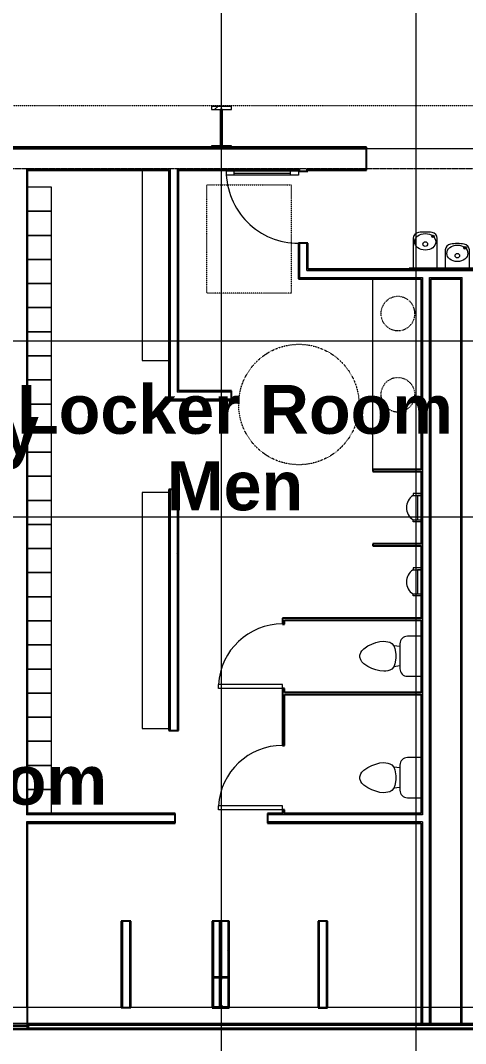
# Model space of a CAD drawing. Header units: inches. Extents: x 21341 to 27231, y -23509 to -20035.
# Drawn here: x 25302 to 25524, y -22805 to -22296 of the extents above; entities that cross this region are included whole.
import ezdxf

# ---------------------------------------------------------------- set-up
doc = ezdxf.new("R2010")
doc.units = ezdxf.units.IN
doc.header["$MEASUREMENT"] = 0
for name, pattern in [('Dash 1_16_', [0.125, 0.0625, -0.0625]), ('Dash dot dot', [0.8125, 0.25, -0.1875, 0, -0.1875, 0, -0.1875]), ('Grid Line 1_2_', [0.875, 0.5, -0.125, 0.125, -0.125])]:
    doc.linetypes.add(name, pattern=pattern)
for name, color, linetype, lineweight in [('A-DOOR', 31, 'Continuous', 9), ('A-DOOR-GLAZ', 31, 'Continuous', 15), ('A-FLOR-CLRS', 90, 'Dash 1_16_', 9), ('A-WALL', 113, 'Continuous', 9), ('A-WALL-PATT', 111, 'Continuous', 25), ('C-BLDG-PADS', 91, 'Continuous', 9), ('C-TOPO', 7, 'Continuous', 9), ('G-ANNO-SYMB', 111, 'Continuous', 9), ('I-FURN', 30, 'Continuous', 9), ('I-WALL', 2, 'Continuous', 9), ('L-SITE-WALL', 31, 'Continuous', 9), ('M-AREA-IDEN', 171, 'Continuous', 9), ('P-SANR-FIXT', 6, 'Continuous', 9), ('Q-CASE', 31, 'Continuous', 9), ('S-BEAM', 12, 'Continuous', 9), ('S-COLS', 52, 'Continuous', 9), ('S-GRID', 1, 'Continuous', 9)]:
    doc.layers.add(name, color=color, linetype=linetype, lineweight=lineweight)
doc.styles.add('Arial_B_1', font='arialbd.ttf', dxfattribs={"height": 24.354149})
pattern_1 = [(0, (0, 0), (61.44, 15.36), [2.534, -43.546, 2.534, -43.546, -245.76]), (0, (0, 0), (61.44, 15.36), [-92.16, 2.534, -89.626, 2.534, -43.546, -107.52]), (0, (0, 0), (61.44, 15.36), [-230.4, 2.534, -28.186, 2.534, -74.266]), (120, (23.04, 7.68), (-44.02215, 45.528601), [2.534, -43.546, 2.534, -43.546, -245.76]), (120, (23.04, 7.68), (-44.02215, 45.528601), [-92.16, 2.534, -89.626, 2.534, -43.546, -107.52]), (120, (23.04, 7.68), (-44.02215, 45.528601), [-230.4, 2.534, -28.186, 2.534, -74.266]), (240, (30.72, 38.4), (-17.41785, -60.888601), [2.534, -43.546, 2.534, -43.546, -245.76]), (240, (30.72, 38.4), (-17.41785, -60.888601), [-92.16, 2.534, -89.626, 2.534, -43.546, -107.52]), (240, (30.72, 38.4), (-17.41785, -60.888601), [-230.4, 2.534, -28.186, 2.534, -74.266])]
pattern_2 = [(225, (25401.89, -22360.053), (19.00703, -19.00703), []), (225, (25401.89, -22388.853), (19.00703, -19.00703), [])]

# ---------------------------------------------------------------- blocks, each defined once
blk = doc.blocks.new('W-Wide Flange-Column - B2_D-V7-First Floor Plan')
at = {"layer": 'S-COLS'}
h = blk.add_hatch(dxfattribs=at)
h.set_pattern_fill('FP_8', color=256, style=0, pattern_type=2)
h.set_pattern_definition([(225, (25401.89, -22779.678), (19.00703, -19.00703), []), (225, (25401.89, -22808.478), (19.00703, -19.00703), [])])
h.paths.add_polyline_path([(-4, 7.62), (-4, 7.19), (-0.84, 7.19), (-0.35, 6.99), (-0.14, 6.5), (-0.14, -6.5), (-0.35, -6.99), (-0.84, -7.19), (-4, -7.19), (-4, -7.62), (4, -7.62), (4, -7.19), (0.84, -7.19), (0.35, -6.99), (0.14, -6.5), (0.14, 6.5), (0.35, 6.99), (0.84, 7.19), (4, 7.19), (4, 7.62)], flags=0)
at = {"layer": 'S-COLS', "lineweight": 15}
for p, q in [((4, 7.62), (-4, 7.62)), ((-4, 7.62), (-4, 7.19)), ((-4, 7.19), (-0.84, 7.19)), ((-0.14, 6.5), (-0.14, -6.5)), ((0.14, -6.5), (0.14, 6.5)), ((0.84, 7.19), (4, 7.19)), ((4, 7.19), (4, 7.62)), ((-0.84, -7.19), (-4, -7.19)), ((-4, -7.19), (-4, -7.62)), ((-4, -7.62), (4, -7.62)), ((4, -7.19), (0.84, -7.19)), ((4, -7.62), (4, -7.19))]:
    blk.add_line(p, q, dxfattribs=at)
for centre, start, end in [((-0.84, 6.5), 0, 90), ((0.84, 6.5), 90, 180), ((-0.84, -6.5), 270, 0), ((0.84, -6.5), 180, 270)]:
    blk.add_arc(centre, 0.691, start, end, dxfattribs=at)
blk = doc.blocks.new('columns and girder2 - one-V32-First Floor Plan')
at = {"layer": 'S-BEAM'}
h = blk.add_hatch(dxfattribs=at)
h.set_pattern_fill('FP_22', color=256, style=0, pattern_type=2)
h.set_pattern_definition(pattern_2)
h.paths.add_polyline_path([(5, -1.25), (-5, -1.25), (-5, -2), (5, -2)], flags=0)
h.paths.add_polyline_path([(-5, -20), (-5, -21.5), (5, -21.5), (5, -20)], flags=0)
h.paths.add_polyline_path([(-5, -1204.75), (-5, -1206.25), (5, -1206.25), (5, -1204.75)], flags=0)
h.paths.add_polyline_path([(5, -1224.25), (-5, -1224.25), (-5, -1225), (5, -1225)], flags=0)
h = blk.add_hatch(dxfattribs=at)
h.set_pattern_fill('FP_22', color=256, style=0, pattern_type=2)
h.set_pattern_definition(pattern_2)
h.paths.add_polyline_path([(-0.63, -2), (-0.63, -20), (0.62, -20), (0.62, -2)], flags=0)
h.paths.add_polyline_path([(0.62, -1206.25), (-0.63, -1206.25), (-0.63, -1224.25), (0.62, -1224.25)], flags=0)
at = {"layer": 'S-BEAM', "lineweight": 15}
for p, q in [((-5, -1.25), (-5, -2)), ((-5, -2), (5, -2)), ((0.62, -2), (-0.63, -2)), ((-0.63, -2), (-0.63, -20)), ((0.62, -20), (0.62, -2)), ((5, -2), (5, -1.25)), ((5, -20), (-5, -20)), ((-5, -20), (-5, -21.5)), ((-0.63, -20), (0.62, -20)), ((5, -21.5), (5, -20)), ((-5, -21.5), (5, -21.5))]:
    blk.add_line(p, q, dxfattribs=at)
blk = doc.blocks.new('Furniture 7 - Furniture 1-1033093-First Floor Plan')
at = {"layer": 'I-FURN'}
for p, q in [((25345.99, -22499.47), (25345.99, -22617.08)), ((25359.36, -22499.47), (25345.99, -22499.47)), ((25345.99, -22617.08), (25359.36, -22617.08))]:
    blk.add_line(p, q, dxfattribs=at)
blk = doc.blocks.new('Toilet-Domestic-3D - Toilet-Domestic-3D-V44-First Floor Plan')
at = {"layer": 'P-SANR-FIXT'}
for p, q in [((-3.74, 10), (-2.74, 11)), ((-2.74, 11), (-1.87, 11.5)), ((-1.87, 11.5), (-0.5, 12)), ((-0.5, 12), (0.5, 12)), ((0.5, 12), (1.87, 11.5)), ((1.87, 11.5), (2.74, 11)), ((2.74, 11), (3.74, 10)), ((-6.79, 4), (-6.06, 6)), ((-6.06, 6), (-5.13, 8)), ((-5.13, 8), (-3.74, 10)), ((3.74, 10), (5.13, 8)), ((5.13, 8), (6.06, 6)), ((6.06, 6), (6.79, 4)), ((-7.5, 0), (-7.33, 1.99)), ((-7.33, 1.99), (-6.79, 4)), ((6.79, 4), (7.33, 1.99)), ((7.33, 1.99), (7.5, 0)), ((-7.41, -1), (-7.5, 0)), ((-7.24, -2), (-7.41, -1)), ((-6.97, -3), (-7.24, -2)), ((-6.4, -4), (-6.97, -3)), ((-5.21, -5), (-6.4, -4)), ((-3.84, -5.5), (-5.21, -5)), ((-4.86, -8.02), (-5.21, -5)), ((5.21, -5), (3.84, -5.5)), ((4.86, -8.02), (5.21, -5)), ((6.4, -4), (5.21, -5)), ((6.97, -3), (6.4, -4)), ((7.24, -2), (6.97, -3)), ((7.41, -1), (7.24, -2)), ((7.5, 0), (7.41, -1)), ((6.25, -8.02), (-6.25, -8.02)), ((-1, -6), (-3.84, -5.5)), ((1, -6), (-1, -6)), ((3.84, -5.5), (1, -6)), ((-9.98, -11.75), (-9.98, -18.6)), ((9.98, -18.6), (9.98, -11.75))]:
    blk.add_line(p, q, dxfattribs=at)
for centre, start, end in [((-6.25, -11.75), 90, 180), ((6.25, -11.75), 0, 90)]:
    blk.add_arc(centre, 3.73, start, end, dxfattribs=at)
blk = doc.blocks.new('Single-Flush - 32_ x 84_-489638-First Floor Plan')
at = {"layer": 'A-DOOR', "lineweight": 13}
for p, q in [((14, -0.5), (14, -32.5)), ((16, -0.5), (14, -0.5)), ((16, -0.5), (16, -32.5)), ((16, -32.5), (14, -32.5))]:
    blk.add_line(p, q, dxfattribs=at)
at = {"layer": 'A-DOOR'}
blk.add_arc((16, -0.5), 32.07, 180, 266.4241, dxfattribs=at)
blk = doc.blocks.new('Furniture 8 - Furniture 1-1033119-First Floor Plan')
at = {"layer": 'I-FURN'}
for p, q in [((25345.99, -22496.18), (25345.99, -22591.05)), ((25345.99, -22591.05), (25359.36, -22591.05))]:
    blk.add_line(p, q, dxfattribs=at)
blk = doc.blocks.new('Vanity Counter Top w 2 Round Sink Holes - 72_-781962-First Floor Plan')
at = {"layer": 'Q-CASE', "lineweight": 13}
blk.add_line((-52.26, 25), (42.78, 25), dxfattribs=at)
at = {"layer": 'Q-CASE', "linetype": 'Dash dot dot'}
for centre, start, end in [((-15.01, 12.5), 360, 180), ((25.41, 12.5), 360, 180), ((-15.01, 12.5), 180, 0), ((25.41, 12.5), 180, 0)]:
    blk.add_arc(centre, 8.5, start, end, dxfattribs=at)
blk = doc.blocks.new('Urinal-Wall-3D - Urinal-Wall-3D-492330-First Floor Plan')
at = {"layer": 'P-SANR-FIXT'}
for p, q in [((-11.29, 2.38), (-11.29, 6.38)), ((-11.29, 6.38), (-10.29, 6.38)), ((-10.29, 6.38), (-10.29, 2.38)), ((2.73, 6.38), (1.71, 6.38)), ((1.71, 6.38), (1.71, 2.38)), ((2.73, 2.38), (2.73, 6.38)), ((1.71, 4.22), (-10.29, 4.22)), ((-10.29, 4.22), (-10.29, 2.38)), ((1.71, 2.38), (1.71, 4.22))]:
    blk.add_line(p, q, dxfattribs=at)
blk.add_arc((-4.29, 2.77), 7, 31.0027, 148.9973, dxfattribs=at)
blk = doc.blocks.new('Drinking_Fountain-Haws_Corporation-Wall_Mounted_1119 - 1119-477162-First Floor Plan')
at = {"layer": 'P-SANR-FIXT'}
for p, q in [((13.07, 19.5), (13.07, 4.7)), ((25.07, 4.7), (25.07, 19.5)), ((29.07, 13.75), (29.07, 4.7)), ((41.07, 4.7), (41.07, 13.75)), ((43.07, 4.7), (11.07, 4.7)), ((11.07, 4.7), (11.07, 4.2)), ((43.07, 4.2), (43.07, 4.7))]:
    blk.add_line(p, q, dxfattribs=at)
for centre, radius in [((22.94, 20.55), 0.625), ((19.07, 16.69), 1.13), ((38.94, 14.82), 0.625), ((35.07, 10.94), 1.13)]:
    blk.add_circle(centre, radius, dxfattribs=at)
for centre, radius, start, end in [((16.07, 19.5), 3, 97.5776, 180), ((19.07, -3.05), 25.75, 82.4224, 97.5776), ((22.07, 19.5), 3, 360, 82.4224), ((32.07, 13.75), 3, 97.5776, 180), ((35.07, -8.8), 25.75, 82.4224, 97.5776), ((38.07, 13.75), 3, 360, 82.4224)]:
    blk.add_arc(centre, radius, start, end, dxfattribs=at)
for centre, ratio in [((19.07, 17.82), 0.786373), ((35.07, 12.07), 0.786365)]:
    blk.add_ellipse(centre, major_axis=(-5.25, 0), ratio=ratio, dxfattribs=at)
blk = doc.blocks.new('Single-Glass 1 - 36_ x 84_-735755-First Floor Plan')
at = {"layer": 'A-DOOR', "lineweight": 13}
for p, q in [((16, 34.375), (16, 38.375)), ((18, 38.375), (16, 38.375)), ((18, 34.375), (18, 38.375)), ((16, 34.375), (18, 34.375)), ((16, 6.375), (18, 6.375)), ((16, 2.375), (16, 6.375)), ((18, 2.375), (18, 6.375)), ((18, 2.375), (16, 2.375))]:
    blk.add_line(p, q, dxfattribs=at)
at = {"layer": 'A-DOOR'}
for p, q in [((16, 6.375), (16, 34.375)), ((18, 6.375), (18, 34.375))]:
    blk.add_line(p, q, dxfattribs=at)
blk.add_arc((18, 2.375), 36, 90, 180, dxfattribs=at)
at = {"layer": 'A-DOOR-GLAZ'}
blk.add_line((17, 34.375), (17, 6.375), dxfattribs=at)
blk = doc.blocks.new('Locker-Double Stacked - 12_ x 12_-489636-First Floor Plan')
at = {"layer": 'I-FURN'}
for p, q in [((6, 6), (-6, 6)), ((-6, 6), (-6, -6)), ((6, -6), (6, 6)), ((-6, -6), (6, -6))]:
    blk.add_line(p, q, dxfattribs=at)
blk = doc.blocks.new('Girt_C - 8_D-1076207-First Floor Plan')
at = {"layer": 'S-BEAM'}
for p, q in [((25351.95, -22787.3), (25305.27, -22787.3)), ((25397.27, -22787.3), (25356.7, -22787.3)), ((25450.08, -22787.3), (25405.89, -22787.3)), ((25501.52, -22787.3), (25454.83, -22787.3)), ((25521.27, -22787.3), (25506.27, -22787.3)), ((25305.27, -22795.3), (25501.52, -22795.3)), ((25506.27, -22795.3), (25521.27, -22795.3))]:
    blk.add_line(p, q, dxfattribs=at)

msp = doc.modelspace()

# ---------------------------------------------------------------- hatches: boundary and pattern name
at = {"layer": 'A-WALL-PATT', "lineweight": 9}
h = msp.add_hatch(dxfattribs=at)
h.set_pattern_fill('FP_13', color=256, style=0, pattern_type=2)
h.set_pattern_definition(pattern_1)
h.paths.add_polyline_path([(25739.51523, -22370.17781), (25739.51523, -22369.55281), (25736.51523, -22369.55281), (25736.51523, -22370.17781)], flags=0)
h.paths.add_polyline_path([(25731.76523, -22370.17781), (25731.76523, -22369.55281), (25659.01523, -22369.55281), (25659.01523, -22370.17781), (25672.68621, -22370.17781)], flags=0)
h.paths.add_polyline_path([(25654.26523, -22370.17781), (25654.26523, -22369.55281), (25582.26523, -22369.55281), (25582.26523, -22370.17781), (25603.56771, -22370.17781)], flags=0)
h.paths.add_polyline_path([(25570.76523, -22370.17781), (25577.51523, -22370.17781), (25577.51523, -22369.55281), (25570.76523, -22369.55281)], flags=0)
h.paths.add_polyline_path([(25474.26523, -22370.17781), (25474.26523, -22369.55281), (25445.05161, -22369.55281), (25445.05161, -22370.17781)], flags=0)
h.paths.add_polyline_path([(25440.30161, -22370.17781), (25440.30161, -22369.55281), (25380.51523, -22369.55281), (25380.51523, -22370.17781), (25396.21221, -22370.17781)], flags=0)
h.paths.add_polyline_path([(25375.76523, -22370.17781), (25375.76523, -22369.55281), (25305.26523, -22369.55281), (25305.26523, -22370.17781)], flags=0)
h.paths.add_polyline_path([(25300.51523, -22370.17781), (25300.51523, -22369.55281), (25169.51523, -22369.55281), (25169.51523, -22370.17781), (25257.97521, -22370.17781)], flags=0)
h.paths.add_polyline_path([(25110.01523, -22370.17781), (25110.89023, -22370.17781), (25110.89023, -22369.55281), (25110.01523, -22369.55281)], flags=0)
h.paths.add_polyline_path([(25105.26523, -22370.17781), (25105.26523, -22369.55281), (24979.51523, -22369.55281), (24979.51523, -22370.17781), (24981.50121, -22370.17781)], flags=0)
h.paths.add_polyline_path([(24974.76523, -22370.17781), (24974.76523, -22369.55281), (24937.89023, -22369.55281), (24937.89023, -22370.17781)], flags=0)
h.paths.add_polyline_path([(24865.89023, -22370.17781), (24865.89023, -22369.55281), (24631.51523, -22369.55281), (24631.51523, -22370.17781), (24705.02721, -22370.17781)], flags=0)
h = msp.add_hatch(dxfattribs=at)
h.set_pattern_fill('FP_13', color=256, style=0, pattern_type=2)
h.set_pattern_definition(pattern_1)
h.paths.add_polyline_path([(25305.26523, -22787.30281), (25305.26523, -22694.80281), (25304.64023, -22694.80281), (25304.64023, -22787.30281)], flags=0)
h.paths.add_polyline_path([(25305.26523, -22691.30281), (25305.26523, -22369.55281), (25304.64023, -22369.55281), (25304.64023, -22691.30281)], flags=0)
h = msp.add_hatch(dxfattribs=at)
h.set_pattern_fill('FP_13', color=256, style=0, pattern_type=2)
h.set_pattern_definition(pattern_1)
h.paths.add_polyline_path([(25376.39023, -22484.92781), (25376.39023, -22369.55281), (25375.76523, -22369.55281), (25375.76523, -22484.92781)], flags=0)
h = msp.add_hatch(dxfattribs=at)
h.set_pattern_fill('FP_13', color=256, style=0, pattern_type=2)
h.set_pattern_definition(pattern_1)
h.paths.add_polyline_path([(25502.14023, -22796.01541), (25502.14023, -22694.80281), (25501.51523, -22694.80281), (25501.51523, -22796.01541)], flags=0)
h.paths.add_polyline_path([(25502.14023, -22691.30281), (25502.14023, -22631.30281), (25501.51523, -22631.30281), (25501.51523, -22691.30281)], flags=0)
h.paths.add_polyline_path([(25501.51523, -22630.30281), (25502.14023, -22630.30281), (25502.14023, -22594.30281), (25501.51523, -22594.30281), (25501.51523, -22607.92513)], flags=0)
h.paths.add_polyline_path([(25502.14023, -22593.30281), (25502.14023, -22557.30281), (25501.51523, -22557.30281), (25501.51523, -22593.30281)], flags=0)
h.paths.add_polyline_path([(25502.14023, -22556.30281), (25502.14023, -22520.30281), (25501.51523, -22520.30281), (25501.51523, -22556.30281)], flags=0)
h.paths.add_polyline_path([(25501.51523, -22519.30281), (25502.14023, -22519.30281), (25502.14023, -22424.25594), (25501.51523, -22424.25594), (25501.51523, -22491.72388)], flags=0)
h = msp.add_hatch(dxfattribs=at)
h.set_pattern_fill('FP_13', color=256, style=0, pattern_type=2)
h.set_pattern_definition(pattern_1)
h.paths.add_polyline_path([(25506.26523, -22796.01541), (25506.26523, -22424.25594), (25505.64023, -22424.25594), (25505.64023, -22796.01541)], flags=0)
h = msp.add_hatch(dxfattribs=at)
h.set_pattern_fill('FP_13', color=256, style=0, pattern_type=2)
h.set_pattern_definition(pattern_1)
h.paths.add_polyline_path([(25521.26523, -22796.01541), (25521.89023, -22796.01541), (25521.89023, -22424.25594), (25521.26523, -22424.25594), (25521.26523, -22724.12638)], flags=0)
h = msp.add_hatch(dxfattribs=at)
h.set_pattern_fill('FP_13', color=256, style=0, pattern_type=2)
h.set_pattern_definition(pattern_1)
h.paths.add_polyline_path([(25376.39023, -22649.30281), (25376.39023, -22529.30281), (25375.76523, -22529.30281), (25375.76523, -22649.30281)], flags=0)
h = msp.add_hatch(dxfattribs=at)
h.set_pattern_fill('FP_13', color=256, style=0, pattern_type=2)
h.set_pattern_definition(pattern_1)
h.paths.add_polyline_path([(25380.51523, -22649.30281), (25380.51523, -22529.30281), (25379.89023, -22529.30281), (25379.89023, -22649.30281)], flags=0)
h = msp.add_hatch(dxfattribs=at)
h.set_pattern_fill('FP_13', color=256, style=0, pattern_type=2)
h.set_pattern_definition(pattern_1)
h.paths.add_polyline_path([(25378.89023, -22691.30281), (25378.89023, -22690.67781), (25305.26523, -22690.67781), (25305.26523, -22691.30281)], flags=0)
h = msp.add_hatch(dxfattribs=at)
h.set_pattern_fill('FP_13', color=256, style=0, pattern_type=2)
h.set_pattern_definition(pattern_1)
h.paths.add_polyline_path([(25432.39023, -22691.30281), (25432.39023, -22690.67781), (25424.89023, -22690.67781), (25424.89023, -22691.30281)], flags=0)
h.paths.add_polyline_path([(25465.33071, -22691.30281), (25501.51523, -22691.30281), (25501.51523, -22690.67781), (25433.39023, -22690.67781), (25433.39023, -22691.30281)], flags=0)
h = msp.add_hatch(dxfattribs=at)
h.set_pattern_fill('FP_13', color=256, style=0, pattern_type=2)
h.set_pattern_definition(pattern_1)
h.paths.add_polyline_path([(25501.51523, -22695.42781), (25501.51523, -22694.80281), (25424.89023, -22694.80281), (25424.89023, -22695.42781), (25465.33071, -22695.42781)], flags=0)
h = msp.add_hatch(dxfattribs=at)
h.set_pattern_fill('FP_13', color=256, style=0, pattern_type=2)
h.set_pattern_definition(pattern_1)
h.paths.add_polyline_path([(25405.14023, -22787.41219), (25405.76523, -22787.41219), (25405.76523, -22787.30281), (25405.14023, -22787.30281)], flags=0)
h.paths.add_polyline_path([(25405.76523, -22786.86922), (25405.76523, -22772.4864), (25405.14023, -22772.4864), (25405.14023, -22786.86922)], flags=0)
h.paths.add_polyline_path([(25405.14023, -22772.05281), (25405.76523, -22772.05281), (25405.76523, -22744.30281), (25405.14023, -22744.30281)], flags=0)
h = msp.add_hatch(dxfattribs=at)
h.set_pattern_fill('FP_13', color=256, style=0, pattern_type=2)
h.set_pattern_definition(pattern_1)
h.paths.add_polyline_path([(25454.82773, -22787.41219), (25454.82773, -22744.30281), (25454.20273, -22744.30281), (25454.20273, -22787.41219)], flags=0)
h = msp.add_hatch(dxfattribs=at)
h.set_pattern_fill('FP_15', color=256, style=0, pattern_type=2)
h.set_pattern_definition([(0, (0, 0), (0, 24), []), (90, (0, 0), (-24, 1e-15), [])])
h.paths.add_polyline_path([(25112.51523, -22796.80281), (25305.26523, -22796.80281), (25305.26523, -22796.05281), (25112.51523, -22796.05281)], flags=0)

# ---------------------------------------------------------------- linework, layer by layer
at = {"layer": 'A-FLOR-CLRS'}
for p, q in [((24603.39023, -22338.05281), (25975.39023, -22338.05281)), ((25394.67459, -22377.52472), (25436.67459, -22377.52472)), ((25394.67459, -22431.52472), (25394.67459, -22377.52472)), ((25436.67459, -22377.52472), (25436.67459, -22431.52472)), ((25436.67459, -22431.52472), (25394.67459, -22431.52472))]:
    msp.add_line(p, q, dxfattribs=at)
msp.add_circle((25440.51489, -22486.92036), 30, dxfattribs=at)
at = {"layer": 'A-WALL'}
for p, q in [((25165.39023, -22359.55281), (25474.26523, -22359.55281)), ((25304.64023, -22369.55281), (25305.26523, -22369.55281)), ((25304.64023, -22369.55281), (25304.64023, -22691.30281)), ((25305.26523, -22369.55281), (25376.39023, -22369.55281)), ((25305.26523, -22370.17781), (25305.26523, -22369.55281)), ((25375.76523, -22370.17781), (25375.76523, -22369.55281)), ((25376.39023, -22369.55281), (25376.39023, -22484.30281)), ((25379.89023, -22369.55281), (25440.92661, -22369.55281)), ((25379.89023, -22369.55281), (25379.89023, -22480.80281)), ((25380.51523, -22370.17781), (25380.51523, -22369.55281)), ((25440.30161, -22370.17781), (25440.30161, -22369.55281)), ((25440.92661, -22370.63094), (25440.92661, -22369.55281)), ((25444.42661, -22369.55281), (25474.26523, -22369.55281)), ((25444.42661, -22370.63094), (25444.42661, -22369.55281)), ((25445.05161, -22370.17781), (25445.05161, -22369.55281)), ((25440.92661, -22423.63094), (25440.92661, -22406.63094)), ((25444.42661, -22420.13094), (25444.42661, -22406.63094)), ((25444.42661, -22420.13094), (25578.14023, -22420.13094)), ((25440.92661, -22423.63094), (25502.14023, -22423.63094)), ((25502.14023, -22423.63094), (25502.14023, -22691.30281)), ((25505.64023, -22796.01541), (25505.64023, -22423.63094)), ((25505.64023, -22423.63094), (25521.89023, -22423.63094)), ((25521.89023, -22796.01541), (25521.89023, -22423.63094)), ((25406.89023, -22480.80281), (25379.89023, -22480.80281)), ((25406.89023, -22484.30281), (25376.39023, -22484.30281)), ((25501.51523, -22519.30281), (25502.14023, -22519.30281)), ((25501.51523, -22520.30281), (25502.14023, -22520.30281)), ((25376.39023, -22529.30281), (25376.39023, -22649.30281)), ((25379.89023, -22529.30281), (25379.89023, -22649.30281)), ((25501.51523, -22556.30281), (25502.14023, -22556.30281)), ((25501.51523, -22557.30281), (25502.14023, -22557.30281)), ((25501.51523, -22593.30281), (25502.14023, -22593.30281)), ((25501.51523, -22594.30281), (25502.14023, -22594.30281)), ((25501.51523, -22630.30281), (25502.14023, -22630.30281)), ((25501.51523, -22631.30281), (25502.14023, -22631.30281)), ((25378.89023, -22691.30281), (25304.64023, -22691.30281)), ((25502.14023, -22691.30281), (25424.89023, -22691.30281)), ((25432.39023, -22690.67781), (25432.39023, -22691.30281)), ((25433.39023, -22690.67781), (25433.39023, -22691.30281)), ((25304.64023, -22694.80281), (25304.64023, -22787.30281)), ((25378.89023, -22694.80281), (25304.64023, -22694.80281)), ((25502.14023, -22694.80281), (25424.89023, -22694.80281)), ((25502.14023, -22694.80281), (25502.14023, -22796.01541)), ((25352.57773, -22744.30281), (25352.57773, -22787.30281)), ((25356.07773, -22744.30281), (25356.07773, -22787.30281)), ((25397.89023, -22744.30281), (25397.89023, -22772.05281)), ((25401.39023, -22744.30281), (25401.39023, -22772.05281)), ((25401.64023, -22744.30281), (25401.64023, -22772.05281)), ((25405.14023, -22744.30281), (25405.14023, -22772.05281)), ((25450.70273, -22744.30281), (25450.70273, -22787.41219)), ((25454.20273, -22744.30281), (25454.20273, -22787.41219)), ((25397.89023, -22772.4864), (25397.89023, -22786.86922)), ((25401.39023, -22772.62555), (25401.39023, -22786.73007)), ((25401.64023, -22772.92319), (25401.64023, -22786.43243)), ((25405.14023, -22772.4864), (25405.14023, -22786.86922)), ((25305.26523, -22787.30281), (25304.64023, -22787.30281)), ((25397.89023, -22787.30281), (25397.89023, -22787.41219)), ((25401.39023, -22787.30281), (25401.39023, -22787.41219)), ((25401.64023, -22787.30281), (25401.64023, -22787.41219)), ((25405.14023, -22787.30281), (25405.14023, -22787.41219)), ((25305.26523, -22795.30281), (25112.51523, -22795.30281)), ((25305.26523, -22796.05281), (25112.51523, -22796.05281)), ((25305.26523, -22796.80281), (25112.51523, -22796.80281)), ((25305.26523, -22797.67781), (25112.51523, -22797.67781))]:
    msp.add_line(p, q, dxfattribs=at)
at = {"layer": 'A-WALL', "lineweight": 25}
for p, q in [((25672.70273, -22796.01541), (25305.57773, -22796.01541)), ((25305.57773, -22796.01541), (25305.57773, -22797.59021)), ((25305.57773, -22797.59021), (25672.70273, -22797.59021))]:
    msp.add_line(p, q, dxfattribs=at)
at = {"layer": 'C-BLDG-PADS'}
msp.add_line((25112.26523, -22798.30281), (25801.76523, -22798.30281), dxfattribs=at)
at = {"layer": 'C-TOPO'}
msp.add_line((25801.76523, -22798.30225), (25112.26523, -22798.30225), dxfattribs=at)
at = {"layer": 'G-ANNO-SYMB'}
for p, q in [((25498.89967, -21003.0772), (25498.89967, -22908.83975)), ((26311.57087, -22455.32929), (21995.34356, -22455.32929))]:
    msp.add_line(p, q, dxfattribs=at)
at = {"layer": 'I-WALL', "lineweight": 25}
for p, q in [((25305.26523, -22690.67781), (25305.26523, -22370.17781)), ((25375.76523, -22370.17781), (25375.76523, -22484.92781)), ((25380.51523, -22480.17781), (25380.51523, -22370.17781)), ((25440.30161, -22370.17781), (25440.30161, -22370.63094)), ((25440.30161, -22370.63094), (25445.05161, -22370.63094)), ((25445.05161, -22370.63094), (25445.05161, -22370.17781)), ((25440.30161, -22406.63094), (25440.30161, -22424.25594)), ((25445.05161, -22406.63094), (25440.30161, -22406.63094)), ((25445.05161, -22419.50594), (25445.05161, -22406.63094)), ((25577.51523, -22419.50594), (25445.05161, -22419.50594)), ((25440.30161, -22424.25594), (25501.51523, -22424.25594)), ((25501.51523, -22424.25594), (25501.51523, -22519.30281)), ((25506.26523, -22796.01541), (25506.26523, -22424.25594)), ((25506.26523, -22424.25594), (25521.26523, -22424.25594)), ((25521.26523, -22424.25594), (25521.26523, -22796.01541)), ((25406.89023, -22480.17781), (25380.51523, -22480.17781)), ((25406.89023, -22484.92781), (25406.89023, -22480.17781)), ((25375.76523, -22484.92781), (25406.89023, -22484.92781)), ((25501.51523, -22519.30281), (25477.39023, -22519.30281)), ((25477.39023, -22519.30281), (25477.39023, -22520.30281)), ((25477.39023, -22520.30281), (25501.51523, -22520.30281)), ((25501.51523, -22520.30281), (25501.51523, -22556.30281)), ((25380.51523, -22529.30281), (25375.76523, -22529.30281)), ((25375.76523, -22529.30281), (25375.76523, -22649.30281)), ((25380.51523, -22649.30281), (25380.51523, -22529.30281)), ((25501.51523, -22556.30281), (25477.39023, -22556.30281)), ((25477.39023, -22556.30281), (25477.39023, -22557.30281)), ((25477.39023, -22557.30281), (25501.51523, -22557.30281)), ((25501.51523, -22557.30281), (25501.51523, -22593.30281)), ((25501.51523, -22593.30281), (25432.39023, -22593.30281)), ((25432.39023, -22593.30281), (25432.39023, -22596.30281)), ((25433.39023, -22594.30281), (25501.51523, -22594.30281)), ((25433.39023, -22596.30281), (25433.39023, -22594.30281)), ((25501.51523, -22594.30281), (25501.51523, -22630.30281)), ((25432.39023, -22596.30281), (25433.39023, -22596.30281)), ((25433.39023, -22628.30281), (25432.39023, -22628.30281)), ((25432.39023, -22628.30281), (25432.39023, -22656.80281)), ((25433.39023, -22630.30281), (25433.39023, -22628.30281)), ((25501.51523, -22630.30281), (25433.39023, -22630.30281)), ((25433.39023, -22631.30281), (25501.51523, -22631.30281)), ((25433.39023, -22656.80281), (25433.39023, -22631.30281)), ((25501.51523, -22631.30281), (25501.51523, -22690.67781)), ((25375.76523, -22649.30281), (25380.51523, -22649.30281)), ((25432.39023, -22656.80281), (25433.39023, -22656.80281)), ((25378.89023, -22690.67781), (25305.26523, -22690.67781)), ((25378.89023, -22695.42781), (25378.89023, -22690.67781)), ((25432.39023, -22690.67781), (25424.89023, -22690.67781)), ((25424.89023, -22690.67781), (25424.89023, -22695.42781)), ((25433.39023, -22688.80281), (25432.39023, -22688.80281)), ((25432.39023, -22688.80281), (25432.39023, -22690.67781)), ((25433.39023, -22690.67781), (25433.39023, -22688.80281)), ((25501.51523, -22690.67781), (25433.39023, -22690.67781)), ((25305.26523, -22786.67781), (25305.26523, -22695.42781)), ((25305.26523, -22695.42781), (25378.89023, -22695.42781)), ((25424.89023, -22695.42781), (25501.51523, -22695.42781)), ((25501.51523, -22695.42781), (25501.51523, -22796.01541)), ((25356.70273, -22744.30281), (25351.95273, -22744.30281)), ((25351.95273, -22744.30281), (25351.95273, -22787.30281)), ((25356.70273, -22787.30281), (25356.70273, -22744.30281)), ((25405.76523, -22744.30281), (25397.26523, -22744.30281)), ((25397.26523, -22744.30281), (25397.26523, -22787.41219)), ((25401.01523, -22744.30281), (25401.01523, -22772.05281)), ((25402.01523, -22772.05281), (25402.01523, -22744.30281)), ((25405.76523, -22772.06994), (25405.76523, -22744.30281)), ((25454.82773, -22744.30281), (25450.07773, -22744.30281)), ((25450.07773, -22744.30281), (25450.07773, -22787.41219)), ((25454.82773, -22787.41219), (25454.82773, -22744.30281)), ((25401.01523, -22772.48105), (25401.01523, -22786.87457)), ((25405.76523, -22786.86922), (25405.76523, -22772.4864)), ((25351.95273, -22787.30281), (25356.70273, -22787.30281)), ((25397.26523, -22787.41219), (25405.76523, -22787.41219)), ((25401.01523, -22787.30281), (25401.01523, -22787.41219)), ((25402.01523, -22787.41219), (25402.01523, -22787.30281)), ((25405.76523, -22787.41219), (25405.76523, -22787.28568)), ((25450.07773, -22787.41219), (25454.82773, -22787.41219))]:
    msp.add_line(p, q, dxfattribs=at)
at = {"layer": 'L-SITE-WALL', "lineweight": 25}
for p, q in [((25474.26523, -22358.80281), (25165.39023, -22358.80281)), ((25474.26523, -22370.17781), (25474.26523, -22358.80281)), ((25305.26523, -22370.17781), (25375.76523, -22370.17781)), ((25380.51523, -22370.17781), (25440.30161, -22370.17781)), ((25445.05161, -22370.17781), (25474.26523, -22370.17781)), ((25305.26523, -22797.92781), (25305.26523, -22786.67781)), ((25112.51523, -22797.92781), (25305.26523, -22797.92781))]:
    msp.add_line(p, q, dxfattribs=at)
at = {"layer": 'S-GRID', "linetype": 'Grid Line 1_2_'}
for p, q in [((25401.89023, -23095.79981), (25401.89023, -20550.05281)), ((25401.89023, -23413.24119), (25401.89023, -20902.42781)), ((26719.06441, -22359.55281), (22653.5125, -22359.55281)), ((27097.46684, -22359.55281), (22737.5125, -22359.55281)), ((27001.46684, -22369.55281), (22737.5125, -22369.55281)), ((26427.34156, -22543.05281), (21471.35909, -22543.05281)), ((26719.06441, -22543.05281), (21790.20666, -22543.05281)), ((26427.34156, -22787.30281), (21471.35909, -22787.30281)), ((26719.06441, -22787.30281), (21790.20666, -22787.30281)), ((26331.34156, -22795.30281), (21567.35909, -22795.30281)), ((26623.06441, -22795.30281), (21915.51852, -22795.30281))]:
    msp.add_line(p, q, dxfattribs=at)

# ---------------------------------------------------------------- block references
at = {"layer": 'A-DOOR'}
for name, p, rotation in [('Single-Glass 1 - 36_ x 84_-735755-First Floor Plan', (25442.67661, -22388.63094), 90.00000000000203), ('Single-Flush - 32_ x 84_-489638-First Floor Plan', (25432.89023, -22612.30281), 270.0000000000001), ('Single-Flush - 32_ x 84_-489638-First Floor Plan', (25432.89023, -22672.80281), 270.0000000000001)]:
    msp.add_blockref(name, p, dxfattribs=dict(at, rotation=rotation))
at = {"layer": 'I-FURN'}
for name, p in [('Furniture 8 - Furniture 1-1033119-First Floor Plan', (16.40162, 126)), ('Furniture 7 - Furniture 1-1033093-First Floor Plan', (16.40162, -31.25))]:
    msp.add_blockref(name, p, dxfattribs=at)
at = {"layer": 'I-FURN', "rotation": 270}
for p in [(25311.26523, -22384.67781), (25311.26523, -22396.67781), (25311.26523, -22408.67781), (25311.26523, -22420.67781), (25311.26523, -22432.67781), (25311.26523, -22444.67781), (25311.26523, -22456.67781), (25311.26523, -22468.67781), (25311.26523, -22480.67781), (25311.26523, -22492.67781), (25311.26523, -22504.67781), (25311.26523, -22516.67781), (25311.26523, -22528.67781), (25311.26523, -22540.67781), (25311.26523, -22552.67781), (25311.26523, -22564.67781), (25311.26523, -22576.67781), (25311.26523, -22588.67781), (25311.26523, -22600.67781), (25311.26523, -22612.67781), (25311.26523, -22624.67781), (25311.26523, -22636.67781), (25311.26523, -22648.67781), (25311.26523, -22660.67781), (25311.26523, -22672.67781), (25311.26523, -22684.67781)]:
    msp.add_blockref('Locker-Double Stacked - 12_ x 12_-489636-First Floor Plan', p, dxfattribs=at)
at = {"layer": 'P-SANR-FIXT'}
msp.add_blockref('Drinking_Fountain-Haws_Corporation-Wall_Mounted_1119 - 1119-477162-First Floor Plan', (25484.47125, -22423.70094), dxfattribs=at)
for name, p, rotation in [('Urinal-Wall-3D - Urinal-Wall-3D-492330-First Floor Plan', (25503.89023, -22534.00853), 90), ('Urinal-Wall-3D - Urinal-Wall-3D-492330-First Floor Plan', (25503.89023, -22571.00853), 90), ('Toilet-Domestic-3D - Toilet-Domestic-3D-V44-First Floor Plan', (25482.914, -22612.30281), 90.0000000000001), ('Toilet-Domestic-3D - Toilet-Domestic-3D-V44-First Floor Plan', (25482.914, -22672.80281), 90.0000000000001)]:
    msp.add_blockref(name, p, dxfattribs=dict(at, rotation=rotation))
at = {"layer": 'Q-CASE', "rotation": 90.00000000000001}
msp.add_blockref('Vanity Counter Top w 2 Round Sink Holes - 72_-781962-First Floor Plan', (25502.39023, -22467.04052), dxfattribs=at)
at = {"layer": 'S-BEAM', "rotation": 180}
msp.add_blockref('columns and girder2 - one-V32-First Floor Plan', (25401.89023, -22360.05281), dxfattribs=at)
at = {"layer": 'S-BEAM'}
msp.add_blockref('Girt_C - 8_D-1076207-First Floor Plan', (0, 0), dxfattribs=at)
at = {"layer": 'S-COLS', "rotation": 180}
msp.add_blockref('W-Wide Flange-Column - B2_D-V7-First Floor Plan', (25401.89023, -22779.67781), dxfattribs=at)

# ---------------------------------------------------------------- texts
at = {"layer": 'M-AREA-IDEN', "attachment_point": 2, "line_spacing_factor": 0.938532, "style": 'Arial_B_1'}
for s, insert, char_height, width in [('Locker Room\\PMen', (25408.66913, -22477.16663), 24.3541488, 252.288), ('Laundry\\PRoom', (25243.83932, -22487.4389), 24.354149, 155.52), ('Mech. Room', (25243.8179, -22661.89328), 24.354149, 234.72)]:
    msp.add_mtext(s, dxfattribs=dict(at, insert=insert, char_height=char_height, width=width))

doc.saveas('drawing.dxf')
